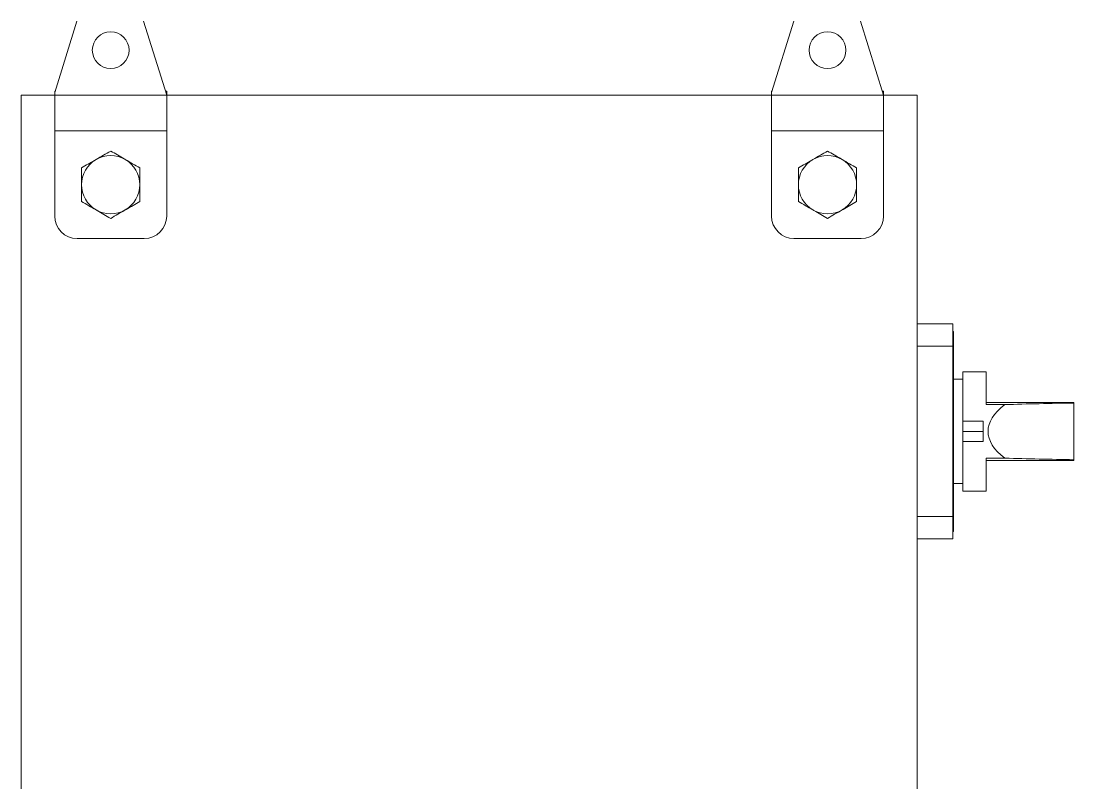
# Model space of a CAD drawing. Extents: x 4137 to 28680, y 2446 to 6814.
# Drawn here: x 10528.9 to 10763.9, y 4904.2 to 5074.1 of the extents above; entities that cross this region are included whole.
import ezdxf

# ---------------------------------------------------------------- set-up
doc = ezdxf.new("R2010")
doc.units = 0
doc.header["$LTSCALE"] = 0.5
doc.layers.get('0').update_dxf_attribs({"linetype": 'CONTINUOUS'})

msp = doc.modelspace()

# ---------------------------------------------------------------- linework, layer by layer
at = {"color": 7, "linetype": 'Continuous', "lineweight": 15}
for p, q in [((10541.34, 5074.08), (10536.36, 5058.14)), ((10541.34, 5074.08), (10536.36, 5058.14)), ((10561.36, 5057.59), (10556.2, 5074.08)), ((10561.36, 5057.59), (10556.2, 5074.08)), ((10701.34, 5074.08), (10696.36, 5058.14)), ((10701.34, 5074.08), (10696.36, 5058.14)), ((10721.36, 5057.59), (10716.2, 5074.08)), ((10721.36, 5057.59), (10716.2, 5074.08)), ((10528.86, 4757.59), (10528.86, 5057.59)), ((10528.86, 5057.59), (10536.36, 5057.59)), ((10528.86, 4757.59), (10528.86, 5057.59)), ((10528.86, 5057.59), (10536.36, 5057.59)), ((10536.36, 5058.42), (10536.45, 5058.42)), ((10536.36, 5058.14), (10536.36, 5058.42)), ((10536.36, 5058.42), (10536.45, 5058.42)), ((10536.36, 5058.14), (10536.36, 5058.42)), ((10536.36, 5058.14), (10536.36, 5057.59)), ((10536.36, 5058.14), (10536.36, 5057.59)), ((10561.36, 5057.59), (10536.36, 5057.59)), ((10536.36, 5049.59), (10536.36, 5057.59)), ((10561.36, 5057.59), (10536.36, 5057.59)), ((10536.36, 5049.59), (10536.36, 5057.59)), ((10561.1, 5058.42), (10561.36, 5058.42)), ((10561.1, 5058.42), (10561.36, 5058.42)), ((10561.36, 5057.59), (10561.36, 5058.42)), ((10561.36, 5057.59), (10561.36, 5058.42)), ((10561.36, 5057.59), (10696.36, 5057.59)), ((10561.36, 5049.59), (10561.36, 5057.59)), ((10561.36, 5057.59), (10696.36, 5057.59)), ((10561.36, 5049.59), (10561.36, 5057.59)), ((10696.36, 5058.42), (10696.45, 5058.42)), ((10696.36, 5058.14), (10696.36, 5058.42)), ((10696.36, 5058.42), (10696.45, 5058.42)), ((10696.36, 5058.14), (10696.36, 5058.42)), ((10696.36, 5058.14), (10696.36, 5057.59)), ((10696.36, 5058.14), (10696.36, 5057.59)), ((10721.36, 5057.59), (10696.36, 5057.59)), ((10696.36, 5049.59), (10696.36, 5057.59)), ((10721.36, 5057.59), (10696.36, 5057.59)), ((10696.36, 5049.59), (10696.36, 5057.59)), ((10721.1, 5058.42), (10721.36, 5058.42)), ((10721.1, 5058.42), (10721.36, 5058.42)), ((10721.36, 5057.59), (10721.36, 5058.42)), ((10721.36, 5057.59), (10721.36, 5058.42)), ((10721.36, 5057.59), (10728.86, 5057.59)), ((10721.36, 5049.59), (10721.36, 5057.59)), ((10721.36, 5057.59), (10728.86, 5057.59)), ((10721.36, 5049.59), (10721.36, 5057.59)), ((10728.86, 5057.59), (10728.86, 4757.59)), ((10728.86, 5057.59), (10728.86, 4757.59)), ((10561.36, 5049.59), (10536.36, 5049.59)), ((10536.36, 5030.59), (10536.36, 5049.59)), ((10561.36, 5049.59), (10536.36, 5049.59)), ((10536.36, 5030.59), (10536.36, 5049.59)), ((10561.36, 5030.59), (10561.36, 5049.59)), ((10561.36, 5030.59), (10561.36, 5049.59)), ((10721.36, 5049.59), (10696.36, 5049.59)), ((10696.36, 5030.59), (10696.36, 5049.59)), ((10721.36, 5049.59), (10696.36, 5049.59)), ((10696.36, 5030.59), (10696.36, 5049.59)), ((10721.36, 5030.59), (10721.36, 5049.59)), ((10721.36, 5030.59), (10721.36, 5049.59)), ((10556.36, 5025.59), (10541.36, 5025.59)), ((10556.36, 5025.59), (10541.36, 5025.59)), ((10716.36, 5025.59), (10701.36, 5025.59)), ((10716.36, 5025.59), (10701.36, 5025.59)), ((10736.86, 5006.59), (10728.86, 5006.59)), ((10736.86, 5006.59), (10728.86, 5006.59)), ((10736.86, 5006.59), (10736.86, 5001.59)), ((10736.86, 5006.59), (10736.86, 5001.59)), ((10736.96, 5004.89), (10736.86, 5004.89)), ((10736.96, 5004.89), (10736.86, 5004.89)), ((10736.96, 5001.39), (10736.96, 5004.89)), ((10736.96, 5001.39), (10736.96, 5004.89)), ((10728.86, 5001.59), (10736.86, 5001.59)), ((10728.86, 5001.59), (10736.86, 5001.59)), ((10736.86, 5001.59), (10736.86, 4963.59)), ((10736.86, 5001.59), (10736.86, 4963.59)), ((10736.96, 5001.39), (10736.96, 4963.79)), ((10736.96, 5001.39), (10736.96, 4963.79)), ((10739.06, 4994.24), (10736.96, 4994.24)), ((10739.06, 4994.24), (10736.96, 4994.24)), ((10744.26, 4995.89), (10739.06, 4995.89)), ((10739.06, 4995.89), (10739.06, 4984.83)), ((10744.26, 4995.89), (10739.06, 4995.89)), ((10739.06, 4995.89), (10739.06, 4984.83)), ((10744.26, 4988.56), (10744.26, 4995.89)), ((10744.26, 4988.56), (10744.26, 4995.89)), ((10763.86, 4989.06), (10744.26, 4989.06)), ((10763.86, 4989.06), (10744.26, 4989.06)), ((10763.86, 4988.91), (10763.86, 4989.06)), ((10763.86, 4988.91), (10763.86, 4989.06)), ((10744.26, 4988.56), (10748.4, 4988.56)), ((10744.26, 4988.56), (10748.4, 4988.56)), ((10763.86, 4988.91), (10763.86, 4976.27)), ((10763.86, 4988.91), (10763.86, 4976.27)), ((10739.06, 4984.83), (10739.06, 4982.59)), ((10739.06, 4984.83), (10743.56, 4984.83)), ((10739.06, 4984.83), (10739.06, 4982.59)), ((10739.06, 4984.83), (10743.56, 4984.83)), ((10743.56, 4984.83), (10743.56, 4982.59)), ((10743.56, 4984.83), (10743.56, 4982.59)), ((10739.06, 4982.59), (10739.06, 4980.35)), ((10739.06, 4982.59), (10743.56, 4982.59)), ((10739.06, 4982.59), (10739.06, 4980.35)), ((10739.06, 4982.59), (10743.56, 4982.59)), ((10743.56, 4982.59), (10743.56, 4980.35)), ((10743.56, 4982.59), (10743.56, 4980.35)), ((10743.56, 4980.35), (10739.06, 4980.35)), ((10739.06, 4980.35), (10739.06, 4969.29)), ((10743.56, 4980.35), (10739.06, 4980.35)), ((10739.06, 4980.35), (10739.06, 4969.29)), ((10744.26, 4976.62), (10748.4, 4976.62)), ((10744.26, 4969.29), (10744.26, 4976.62)), ((10744.26, 4976.62), (10748.4, 4976.62)), ((10744.26, 4969.29), (10744.26, 4976.62)), ((10744.26, 4976.12), (10763.86, 4976.12)), ((10744.26, 4976.12), (10763.86, 4976.12)), ((10763.86, 4976.27), (10763.86, 4976.12)), ((10763.86, 4976.27), (10763.86, 4976.12)), ((10736.96, 4970.94), (10739.06, 4970.94)), ((10736.96, 4970.94), (10739.06, 4970.94)), ((10739.06, 4969.29), (10744.26, 4969.29)), ((10739.06, 4969.29), (10744.26, 4969.29)), ((10736.86, 4963.59), (10728.86, 4963.59)), ((10736.86, 4963.59), (10728.86, 4963.59)), ((10736.86, 4963.59), (10736.86, 4958.59)), ((10736.86, 4963.59), (10736.86, 4958.59)), ((10736.96, 4960.29), (10736.96, 4963.79)), ((10736.96, 4960.29), (10736.96, 4963.79)), ((10728.86, 4958.59), (10736.86, 4958.59)), ((10728.86, 4958.59), (10736.86, 4958.59)), ((10736.86, 4960.29), (10736.96, 4960.29)), ((10736.86, 4960.29), (10736.96, 4960.29))]:
    msp.add_line(p, q, dxfattribs=at)
at = {"color": 8, "linetype": 'Continuous', "lineweight": 15}
for p, q in [((10736.86, 5001.39), (10736.96, 5001.39)), ((10736.86, 5001.39), (10736.96, 5001.39)), ((10736.96, 4963.79), (10736.86, 4963.79)), ((10736.96, 4963.79), (10736.86, 4963.79))]:
    msp.add_line(p, q, dxfattribs=at)
at = {"color": 7, "linetype": 'Continuous', "lineweight": 15}
for centre in [(10548.86, 5067.59), (10548.86, 5067.59), (10708.86, 5067.59), (10708.86, 5067.59)]:
    msp.add_circle(centre, 4.1, dxfattribs=at)
for centre, radius, start, end in [((10548.86, 5037.59), 6.5, 120, 180), ((10548.86, 5037.59), 6.5, 120, 180), ((10548.86, 5037.59), 6.5, 60, 120), ((10548.86, 5037.59), 6.5, 60, 120), ((10548.86, 5037.59), 6.5, 0, 60), ((10548.86, 5037.59), 6.5, 0, 60), ((10708.86, 5037.59), 6.5, 120, 180), ((10708.86, 5037.59), 6.5, 120, 180), ((10708.86, 5037.59), 6.5, 60, 120), ((10708.86, 5037.59), 6.5, 60, 120), ((10708.86, 5037.59), 6.5, 0, 60), ((10708.86, 5037.59), 6.5, 0, 60), ((10548.86, 5037.59), 6.5, 180, 240), ((10548.86, 5037.59), 6.5, 180, 240), ((10548.86, 5037.59), 6.5, 300, 0), ((10548.86, 5037.59), 6.5, 300, 0), ((10708.86, 5037.59), 6.5, 180, 240), ((10708.86, 5037.59), 6.5, 180, 240), ((10708.86, 5037.59), 6.5, 300, 0), ((10708.86, 5037.59), 6.5, 300, 0), ((10548.86, 5037.59), 6.5, 240, 300), ((10548.86, 5037.59), 6.5, 240, 300), ((10708.86, 5037.59), 6.5, 240, 300), ((10708.86, 5037.59), 6.5, 240, 300), ((10541.36, 5030.59), 5, 180, 270), ((10541.36, 5030.59), 5, 180, 270), ((10556.36, 5030.59), 5, 270, 360), ((10556.36, 5030.59), 5, 270, 360), ((10701.36, 5030.59), 5, 180, 270), ((10701.36, 5030.59), 5, 180, 270), ((10716.36, 5030.59), 5, 270, 360), ((10716.36, 5030.59), 5, 270, 360)]:
    msp.add_arc(centre, radius, start, end, dxfattribs=at)
for centre, major_axis, start_param, end_param in [((10779.61, 4982.59), (34.92, 0), 2.676441, 3.606744), ((10779.61, 4982.59), (34.92, 0), 2.676441, 3.606744), ((10782.47, 4821.5), (439.96, 0), 1.613115, 1.648313), ((10782.47, 4821.5), (439.96, 0), 1.613115, 1.648313), ((10782.47, 5143.69), (439.96, 0), 4.634873, 4.67007), ((10782.47, 5143.69), (439.96, 0), 4.634873, 4.67007)]:
    msp.add_ellipse(centre, major_axis=major_axis, ratio=0.380863, start_param=start_param, end_param=end_param, dxfattribs=at)
for points, knots in [([(10545.61, 5043.22), (10545.53, 5043.18), (10544.43, 5042.54), (10543.36, 5041.92), (10542.36, 5041.34)], [0, 0, 0, 0, 0.070213, 1, 1, 1, 1]), ([(10545.61, 5043.22), (10545.53, 5043.18), (10544.43, 5042.54), (10543.36, 5041.92), (10542.36, 5041.34)], [0, 0, 0, 0, 0.070213, 1, 1, 1, 1]), ([(10548.86, 5045.1), (10548.33, 5044.79), (10547.26, 5044.18), (10546.16, 5043.54), (10545.61, 5043.22)], [0, 0, 0, 0, 0.495459, 1, 1, 1, 1]), ([(10548.86, 5045.1), (10548.33, 5044.79), (10547.26, 5044.18), (10546.16, 5043.54), (10545.61, 5043.22)], [0, 0, 0, 0, 0.495459, 1, 1, 1, 1]), ([(10552.11, 5043.22), (10552.03, 5043.26), (10550.93, 5043.9), (10549.86, 5044.52), (10548.86, 5045.1)], [0, 0, 0, 0, 0.0702153, 1, 1, 1, 1]), ([(10552.11, 5043.22), (10552.03, 5043.26), (10550.93, 5043.9), (10549.86, 5044.52), (10548.86, 5045.1)], [0, 0, 0, 0, 0.0702153, 1, 1, 1, 1]), ([(10555.36, 5041.34), (10554.83, 5041.65), (10553.76, 5042.26), (10552.66, 5042.9), (10552.11, 5043.22)], [0, 0, 0, 0, 0.495459, 1, 1, 1, 1]), ([(10555.36, 5041.34), (10554.83, 5041.65), (10553.76, 5042.26), (10552.66, 5042.9), (10552.11, 5043.22)], [0, 0, 0, 0, 0.495459, 1, 1, 1, 1]), ([(10705.61, 5043.22), (10705.53, 5043.18), (10704.43, 5042.54), (10703.36, 5041.92), (10702.36, 5041.34)], [0, 0, 0, 0, 0.0702133, 1, 1, 1, 1]), ([(10705.61, 5043.22), (10705.53, 5043.18), (10704.43, 5042.54), (10703.36, 5041.92), (10702.36, 5041.34)], [0, 0, 0, 0, 0.0702133, 1, 1, 1, 1]), ([(10708.86, 5045.1), (10708.33, 5044.79), (10707.26, 5044.18), (10706.16, 5043.54), (10705.61, 5043.22)], [0, 0, 0, 0, 0.4954582, 1, 1, 1, 1]), ([(10708.86, 5045.1), (10708.33, 5044.79), (10707.26, 5044.18), (10706.16, 5043.54), (10705.61, 5043.22)], [0, 0, 0, 0, 0.4954582, 1, 1, 1, 1]), ([(10712.11, 5043.22), (10712.03, 5043.26), (10710.93, 5043.9), (10709.86, 5044.52), (10708.86, 5045.1)], [0, 0, 0, 0, 0.070217, 1, 1, 1, 1]), ([(10712.11, 5043.22), (10712.03, 5043.26), (10710.93, 5043.9), (10709.86, 5044.52), (10708.86, 5045.1)], [0, 0, 0, 0, 0.070217, 1, 1, 1, 1]), ([(10715.36, 5041.34), (10714.83, 5041.65), (10713.76, 5042.26), (10712.66, 5042.9), (10712.11, 5043.22)], [0, 0, 0, 0, 0.49546, 1, 1, 1, 1]), ([(10715.36, 5041.34), (10714.83, 5041.65), (10713.76, 5042.26), (10712.66, 5042.9), (10712.11, 5043.22)], [0, 0, 0, 0, 0.49546, 1, 1, 1, 1]), ([(10542.36, 5041.34), (10542.36, 5040.41), (10542.36, 5039.17), (10542.36, 5037.9), (10542.36, 5037.59)], [0, 0, 0, 0, 0.758147, 1, 1, 1, 1]), ([(10542.36, 5041.34), (10542.36, 5040.41), (10542.36, 5039.17), (10542.36, 5037.9), (10542.36, 5037.59)], [0, 0, 0, 0, 0.758147, 1, 1, 1, 1]), ([(10555.36, 5037.59), (10555.36, 5037.9), (10555.36, 5039.17), (10555.36, 5040.41), (10555.36, 5041.34)], [0, 0, 0, 0, 0.241853, 1, 1, 1, 1]), ([(10555.36, 5037.59), (10555.36, 5037.9), (10555.36, 5039.17), (10555.36, 5040.41), (10555.36, 5041.34)], [0, 0, 0, 0, 0.241853, 1, 1, 1, 1]), ([(10702.36, 5041.34), (10702.36, 5040.41), (10702.36, 5039.17), (10702.36, 5037.9), (10702.36, 5037.59)], [0, 0, 0, 0, 0.758147, 1, 1, 1, 1]), ([(10702.36, 5041.34), (10702.36, 5040.41), (10702.36, 5039.17), (10702.36, 5037.9), (10702.36, 5037.59)], [0, 0, 0, 0, 0.758147, 1, 1, 1, 1]), ([(10715.36, 5037.59), (10715.36, 5037.9), (10715.36, 5039.17), (10715.36, 5040.41), (10715.36, 5041.34)], [0, 0, 0, 0, 0.241853, 1, 1, 1, 1]), ([(10715.36, 5037.59), (10715.36, 5037.9), (10715.36, 5039.17), (10715.36, 5040.41), (10715.36, 5041.34)], [0, 0, 0, 0, 0.241853, 1, 1, 1, 1]), ([(10542.36, 5037.59), (10542.36, 5036.6), (10542.36, 5035.33), (10542.36, 5034.11), (10542.36, 5033.84)], [0, 0, 0, 0, 0.776286, 1, 1, 1, 1]), ([(10542.36, 5037.59), (10542.36, 5036.6), (10542.36, 5035.33), (10542.36, 5034.11), (10542.36, 5033.84)], [0, 0, 0, 0, 0.776286, 1, 1, 1, 1]), ([(10555.36, 5033.84), (10555.36, 5034.11), (10555.36, 5035.33), (10555.36, 5036.6), (10555.36, 5037.59)], [0, 0, 0, 0, 0.223714, 1, 1, 1, 1]), ([(10555.36, 5033.84), (10555.36, 5034.11), (10555.36, 5035.33), (10555.36, 5036.6), (10555.36, 5037.59)], [0, 0, 0, 0, 0.223714, 1, 1, 1, 1]), ([(10702.36, 5037.59), (10702.36, 5036.6), (10702.36, 5035.33), (10702.36, 5034.11), (10702.36, 5033.84)], [0, 0, 0, 0, 0.776286, 1, 1, 1, 1]), ([(10702.36, 5037.59), (10702.36, 5036.6), (10702.36, 5035.33), (10702.36, 5034.11), (10702.36, 5033.84)], [0, 0, 0, 0, 0.776286, 1, 1, 1, 1]), ([(10715.36, 5033.84), (10715.36, 5034.11), (10715.36, 5035.33), (10715.36, 5036.6), (10715.36, 5037.59)], [0, 0, 0, 0, 0.223714, 1, 1, 1, 1]), ([(10715.36, 5033.84), (10715.36, 5034.11), (10715.36, 5035.33), (10715.36, 5036.6), (10715.36, 5037.59)], [0, 0, 0, 0, 0.223714, 1, 1, 1, 1]), ([(10542.36, 5033.84), (10542.89, 5033.53), (10543.95, 5032.92), (10545.05, 5032.28), (10545.61, 5031.96)], [0, 0, 0, 0, 0.49546, 1, 1, 1, 1]), ([(10542.36, 5033.84), (10542.89, 5033.53), (10543.95, 5032.92), (10545.05, 5032.28), (10545.61, 5031.96)], [0, 0, 0, 0, 0.49546, 1, 1, 1, 1]), ([(10552.11, 5031.96), (10552.18, 5032.01), (10553.28, 5032.64), (10554.36, 5033.26), (10555.36, 5033.84)], [0, 0, 0, 0, 0.0702133, 1, 1, 1, 1]), ([(10552.11, 5031.96), (10552.18, 5032.01), (10553.28, 5032.64), (10554.36, 5033.26), (10555.36, 5033.84)], [0, 0, 0, 0, 0.0702133, 1, 1, 1, 1]), ([(10702.36, 5033.84), (10702.89, 5033.53), (10703.95, 5032.92), (10705.05, 5032.28), (10705.61, 5031.96)], [0, 0, 0, 0, 0.495459, 1, 1, 1, 1]), ([(10702.36, 5033.84), (10702.89, 5033.53), (10703.95, 5032.92), (10705.05, 5032.28), (10705.61, 5031.96)], [0, 0, 0, 0, 0.495459, 1, 1, 1, 1]), ([(10712.11, 5031.96), (10712.18, 5032.01), (10713.28, 5032.64), (10714.36, 5033.26), (10715.36, 5033.84)], [0, 0, 0, 0, 0.070213, 1, 1, 1, 1]), ([(10712.11, 5031.96), (10712.18, 5032.01), (10713.28, 5032.64), (10714.36, 5033.26), (10715.36, 5033.84)], [0, 0, 0, 0, 0.070213, 1, 1, 1, 1]), ([(10545.61, 5031.96), (10545.68, 5031.92), (10546.78, 5031.28), (10547.86, 5030.66), (10548.86, 5030.09)], [0, 0, 0, 0, 0.070217, 1, 1, 1, 1]), ([(10545.61, 5031.96), (10545.68, 5031.92), (10546.78, 5031.28), (10547.86, 5030.66), (10548.86, 5030.09)], [0, 0, 0, 0, 0.070217, 1, 1, 1, 1]), ([(10548.86, 5030.09), (10549.39, 5030.39), (10550.45, 5031), (10551.55, 5031.64), (10552.11, 5031.96)], [0, 0, 0, 0, 0.4954582, 1, 1, 1, 1]), ([(10548.86, 5030.09), (10549.39, 5030.39), (10550.45, 5031), (10551.55, 5031.64), (10552.11, 5031.96)], [0, 0, 0, 0, 0.4954582, 1, 1, 1, 1]), ([(10705.61, 5031.96), (10705.68, 5031.92), (10706.78, 5031.28), (10707.86, 5030.66), (10708.86, 5030.09)], [0, 0, 0, 0, 0.0702153, 1, 1, 1, 1]), ([(10705.61, 5031.96), (10705.68, 5031.92), (10706.78, 5031.28), (10707.86, 5030.66), (10708.86, 5030.09)], [0, 0, 0, 0, 0.0702153, 1, 1, 1, 1]), ([(10708.86, 5030.09), (10709.39, 5030.39), (10710.45, 5031), (10711.55, 5031.64), (10712.11, 5031.96)], [0, 0, 0, 0, 0.495459, 1, 1, 1, 1]), ([(10708.86, 5030.09), (10709.39, 5030.39), (10710.45, 5031), (10711.55, 5031.64), (10712.11, 5031.96)], [0, 0, 0, 0, 0.495459, 1, 1, 1, 1])]:
    msp.add_open_spline(points, degree=3, knots=knots, dxfattribs=at)

doc.saveas('drawing.dxf')
